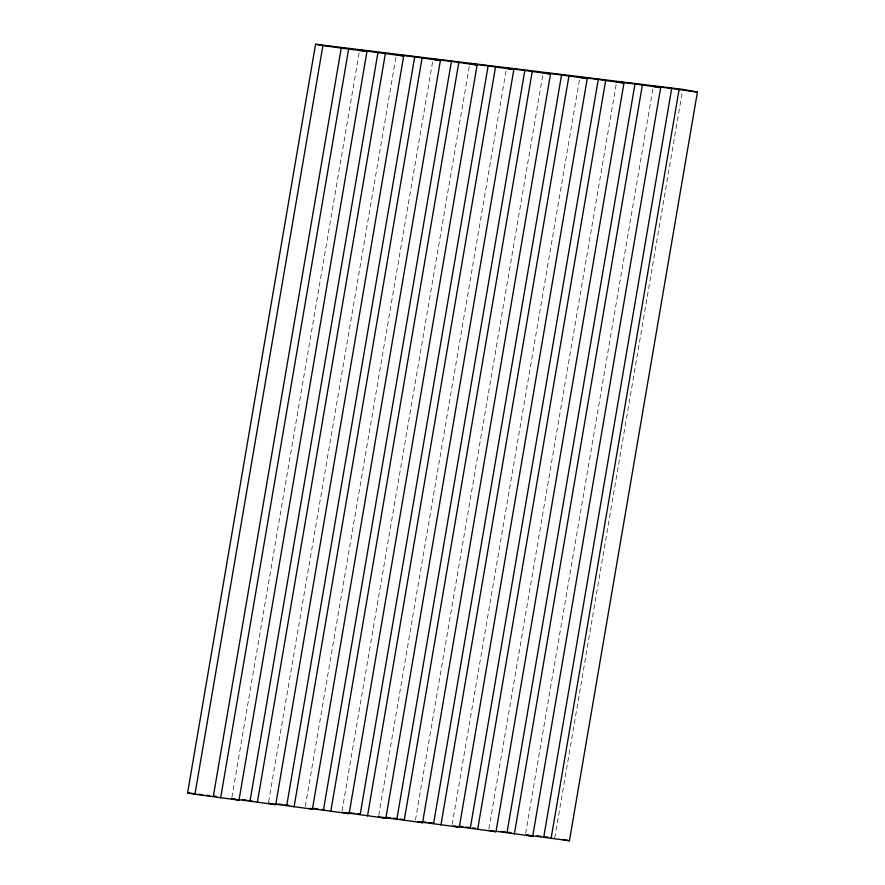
<?xml version="1.0" encoding="UTF-8"?>
<svg xmlns="http://www.w3.org/2000/svg" width="885" height="885" viewBox="0 0 885 885"><rect width="100%" height="100%" fill="white"/><g stroke="black" fill="none" stroke-linecap="round" stroke-linejoin="round"><path stroke-width="0.66" stroke-dasharray="4.42 3.32" d="M231.892 797.407L359.398 51.485M268.609 801.921L396.104 55.998M305.325 806.434L432.588 61.873M342.03 810.948L469.304 66.386M378.747 815.461L506.021 70.9M415.463 819.975L542.737 75.413M452.18 824.488L579.443 79.927M488.896 829.002L616.159 84.44M525.601 833.515L652.876 88.954M554.74 838.018L682.246 92.095"/><path stroke-width="1.33" d="M238.22 799.575L275.722 804.653L403.682 56.009L359.631 50.124L366.965 51.496L239.005 800.14L194.943 794.254L187.598 792.894L315.569 44.25L682.711 89.374L697.402 92.106L569.431 840.75L526.686 835.031M194.943 794.254L322.914 45.611L366.965 51.496M213.296 796.511L341.267 47.867M220.642 797.883L348.613 49.239M250.012 801.025L377.983 52.381M257.358 802.396L385.329 53.753M286.729 805.538L414.7 56.894L440.398 60.523L312.427 809.156L274.925 804.089M294.074 806.91L422.045 58.266M323.445 810.052L451.416 61.408L477.115 65.036L349.144 813.669L310.336 808.436M330.791 811.412L458.751 62.78M360.162 814.565L488.122 65.921L513.831 69.55L385.86 818.183L347.042 812.95M367.507 815.926L495.467 67.293M396.878 819.079L524.838 70.435L550.536 74.052L422.576 822.696L382.453 817.309M404.213 820.439L532.184 71.807M433.584 823.592L561.555 74.948L587.253 78.566L459.293 827.209L417.853 821.656M440.929 824.953L568.9 76.309M470.3 828.106L598.271 79.462L623.969 83.079L495.998 831.723L454.569 826.17M477.646 829.466L605.617 80.823M507.016 832.619L634.987 83.975L660.686 87.593L532.715 836.236L496.529 831.325M514.362 833.98L642.322 85.336M543.733 837.133L671.704 88.489L697.402 92.106M551.078 838.493L679.038 89.85M414.7 56.894L396.336 54.638L403.682 56.009M451.416 61.408L433.053 59.151L440.398 60.523M488.122 65.921L469.769 63.665L477.115 65.036M524.838 70.435L506.485 68.178L513.831 69.55M561.555 74.948L543.202 72.692L550.536 74.052M598.271 79.462L579.907 77.205L587.253 78.566M634.987 83.975L616.624 81.719L623.969 83.079M671.704 88.489L653.34 86.232L660.686 87.593M187.598 792.894L195.817 793.9M198.561 794.243L202.665 794.741M206.78 795.25L209.524 795.582M213.628 796.091L216.371 796.423M242.401 799.631L246.506 800.128M249.249 800.471L251.993 800.803M278.012 804L282.127 804.509M284.87 804.852L288.975 805.35M313.633 808.381L317.748 808.89M321.852 809.388L324.596 809.731M350.626 812.928L354.73 813.437M357.474 813.769L360.217 814.111M386.247 817.309L390.351 817.817M393.095 818.149L397.199 818.658M399.943 818.99L402.686 819.333M421.857 821.689L425.973 822.187M428.705 822.53L432.82 823.028M458.85 826.236L462.955 826.734M465.698 827.077L469.813 827.575M472.546 827.917L475.289 828.249M501.319 831.446L505.423 831.955M508.167 832.298L510.91 832.63M536.941 835.827L541.045 836.336M545.16 836.845L547.892 837.177M235.587 799.255L231.66 798.768L239.005 800.14M270.998 803.602L268.376 803.281L275.722 804.653M489.969 830.517L493.907 831.004M315.569 44.25L322.914 45.611M562.76 839.511L569.431 840.75M526.597 835.097L532.715 836.236M489.881 830.584L495.998 831.723M453.164 826.07L459.293 827.209M417.676 821.789L422.576 822.696M378.514 816.822L385.86 818.183M341.798 812.308L349.144 813.669M308.754 808.481L312.427 809.156"/></g></svg>
